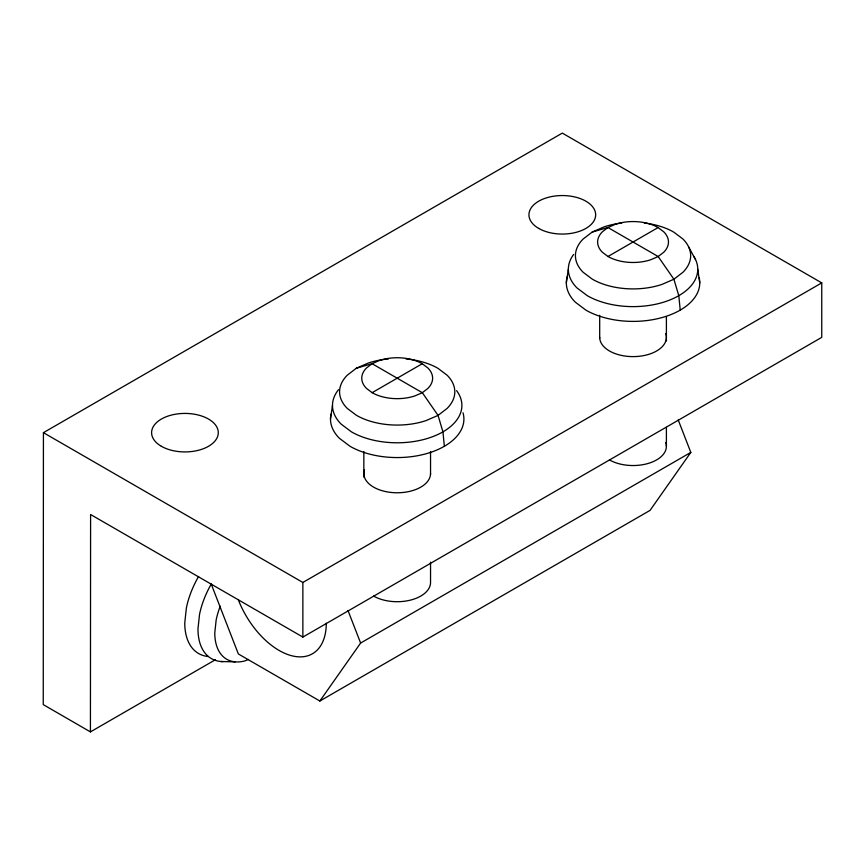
<?xml version="1.0" encoding="UTF-8"?>
<svg xmlns="http://www.w3.org/2000/svg" width="865" height="865" viewBox="0 0 865 865"><rect width="100%" height="100%" fill="white"/><g stroke="black" fill="none" stroke-linecap="round" stroke-linejoin="round"><path stroke-width="1.3" d="M90.425 731.898L90.598 514.513L302.869 637.073L821.75 337.361L821.75 282.887L562.304 133.102L43.423 432.673L43.25 704.607L90.425 731.898L215.472 659.703M330.484 419.049L332.484 405.425M566.337 282.877L568.337 269.264M211.179 583.929L238.351 653.962L319.866 701.018L360.618 643.041L690.811 452.406L678.203 419.893M690.811 452.406L650.058 510.382L319.866 701.018M388.417 358.943A57.62 33.259 0 0 0 368.382 363.008L356.337 368.231L347.298 375.183A57.62 33.259 0 0 0 347.298 408.442L356.456 415.33A57.62 33.259 0 0 0 426.002 420.617L438.047 415.395L447.086 408.442A57.62 33.259 0 0 0 447.086 375.183L437.928 368.295A57.62 33.259 0 0 0 405.966 358.943M621.794 223.019A57.62 33.259 0 0 0 604.235 226.835L592.19 232.058L583.151 239.01A57.62 33.259 0 0 0 583.151 272.28L592.309 279.168A57.62 33.259 0 0 0 661.855 284.455L673.9 279.233L682.939 272.28A57.62 33.259 0 0 0 682.939 239.01L673.781 232.123A57.62 33.259 0 0 0 644.306 223.019M372.134 392.667L422.25 363.733L427.872 367.971A35.433 20.457 0 0 1 427.872 388.428L422.315 392.699L414.908 395.911A35.433 20.457 0 0 1 372.134 392.667L366.5 388.428A35.433 20.457 0 0 1 366.5 367.971L372.069 363.689L379.476 360.478A35.433 20.457 0 0 1 422.25 363.733M607.987 256.494L658.103 227.56L663.736 231.798A35.433 20.457 0 0 1 663.736 252.256L658.168 256.527L650.761 259.738A35.433 20.457 0 0 1 607.987 256.494L602.364 252.256A35.433 20.457 0 0 1 602.364 231.798L607.922 227.517L615.329 224.305A35.433 20.457 0 0 1 658.103 227.56M43.423 432.673L302.869 582.459L821.75 282.887M248.493 659.433L244.979 660.882A57.62 33.259 -60 0 1 214.779 632.877L216.174 619.902A57.62 33.259 -60 0 1 220.24 606.203M592.19 232.058L607.922 227.517L658.168 256.527L673.9 279.233L678.798 295.679L680.214 310.113M356.337 368.231L372.069 363.689L422.315 392.699L438.047 415.395L442.945 431.851L444.361 446.286M220.856 661.509L235.15 661.855M688.702 247.033L695.547 259.587M348 610.528L360.618 643.041M697.752 269.264L699.753 282.877M666.396 316.644L666.396 340.951M666.396 427.375L666.396 446.286M599.694 315.293L599.694 338.247M430.543 451.454L430.543 474.42M430.543 562.196L430.543 582.459A33.357 19.257 0 0 1 409.956 600.245A33.357 19.257 0 0 1 373.604 596.072M363.841 451.454L363.841 477.112M302.869 582.459L302.869 637.073M693.86 256.494A64.713 37.357 0 0 1 667.812 300.771A64.713 37.357 0 0 1 587.292 295.679L577.009 287.937A64.713 37.357 0 0 1 573.636 254.461M665.758 442.523A33.357 19.257 0 0 1 648.772 463.262A33.357 19.257 0 0 1 609.457 459.899M699.19 277.849A66.713 38.514 0 0 1 662.547 317.423A66.713 38.514 0 0 1 585.875 310.113L575.279 302.134A66.713 38.514 0 0 1 567.235 276.595M456.601 390.634A64.713 37.357 0 0 1 433.538 436.338A64.713 37.357 0 0 1 351.439 431.851L341.156 424.11A64.713 37.357 0 0 1 338.55 389.639M463.013 412.767A66.713 38.514 0 0 1 427.678 453.303A66.713 38.514 0 0 1 350.022 446.286L339.415 438.306A66.713 38.514 0 0 1 331.057 414.021M208.346 656.524A66.713 38.514 -60 0 1 184.764 622.973L186.375 607.944A66.713 38.514 -60 0 1 198.582 576.479M223.181 661.617A64.713 37.357 -60 0 1 197.977 628.963L199.534 614.388A64.713 37.357 -60 0 1 211.374 583.864M326.278 623.211A66.713 38.514 60 0 1 291.31 655.638A66.713 38.514 60 0 1 238.253 599.629M430.543 473.512A33.357 19.257 0 0 1 393.921 492.682A33.357 19.257 0 0 1 364.479 469.771M665.758 333.587A33.357 19.257 0 0 1 636.316 356.521A33.357 19.257 0 0 1 599.694 337.361M161.355 446.286A33.357 19.257 0 0 0 217.158 437.658A33.357 19.257 0 0 0 176.309 414.075A33.357 19.257 0 0 0 161.355 446.286M538.722 228.425A33.357 19.257 0 0 0 594.525 219.786A33.357 19.257 0 0 0 553.676 196.204A33.357 19.257 0 0 0 538.722 228.425"/></g></svg>
